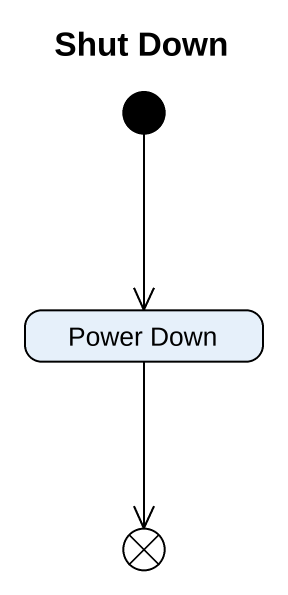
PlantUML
@startuml
title Shut Down
hide empty description
state "Power Down" as Power_Down
state flowfinal1 <<end>>
[*] --> Power_Down
Power_Down --> flowfinal1
@enduml
